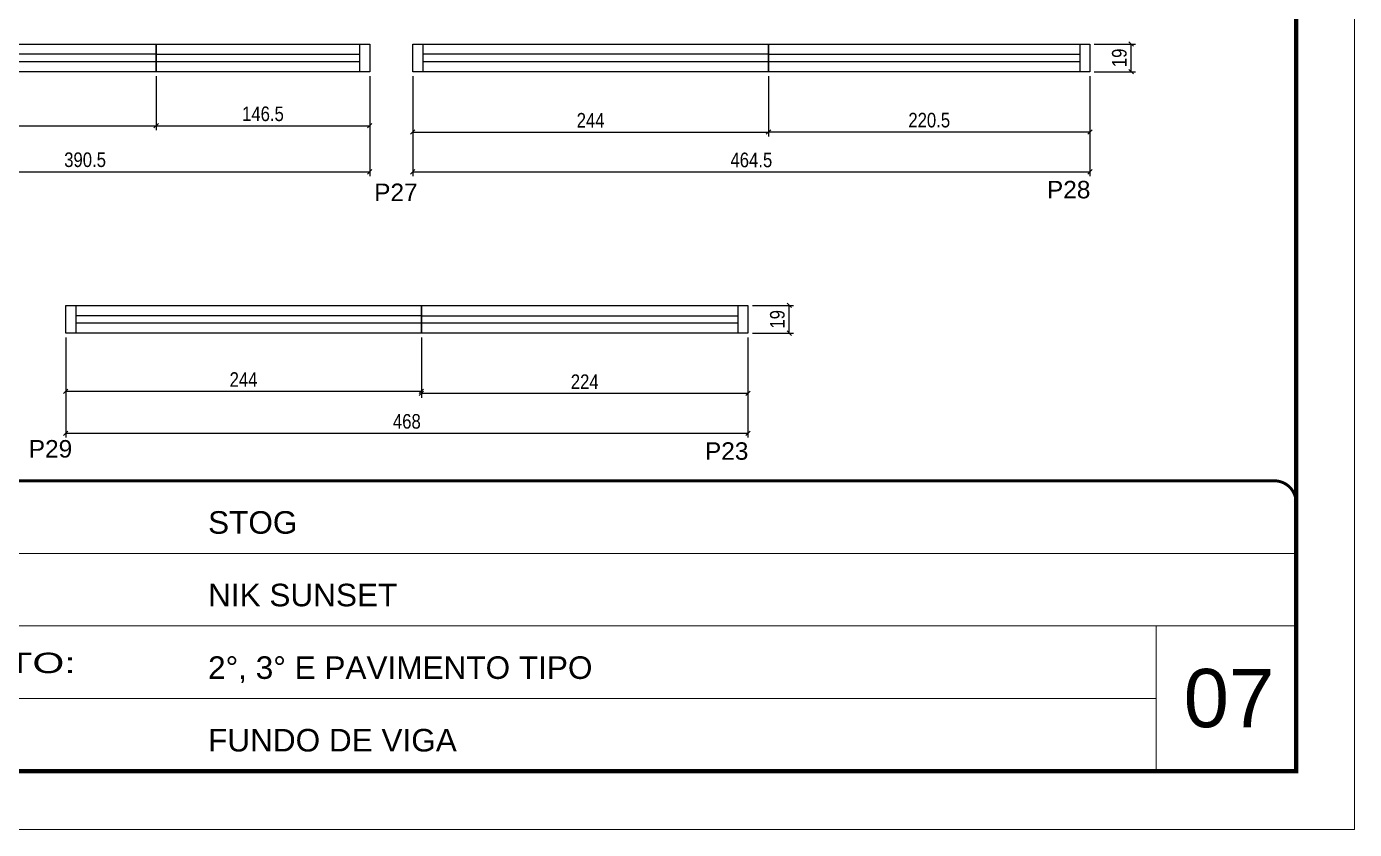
# Model space of a CAD drawing. Header units: millimetres. Extents: x 2437 to 8691, y -1523 to 4121.
# Drawn here: x 6195 to 7106, y 1922 to 2473 of the extents above; entities that cross this region are included whole.
import ezdxf

# ---------------------------------------------------------------- set-up
doc = ezdxf.new("R2010")
doc.units = ezdxf.units.MM
doc.linetypes.add('CONTINUO', pattern=[0])
doc.linetypes.add('DASHED', pattern=[0.75, 0.5, -0.25])
for name, color, linetype in [('5', 5, 'Continuous'), ('COTA', 241, 'Continuous'), ('Painéis', 200, 'Continuous'), ('SARR_2.2x7', 40, 'Continuous')]:
    doc.layers.add(name, color=color, linetype=linetype)
for name, color, linetype, lineweight in [('CARIMBO', 255, 'Continuous', 9), ('Folhas', 255, 'Continuous', 9), ('SARRAFO DE PRESSAO', 251, 'DASHED', 9)]:
    doc.layers.add(name, color=color, linetype=linetype, lineweight=lineweight)
doc.styles.add('ARIAL', font='arial.ttf')
doc.styles.add('COTA TECNICA', font='techl___.ttf', dxfattribs={"height": 10})
doc.styles.add('COTA TECNICA-50', font='techl___.ttf', dxfattribs={"height": 10})
doc.styles.get("Standard").update_dxf_attribs({"font": 'arial.ttf'})
doc.styles.add('Tecnologia', font='')
doc.styles.get('Tecnologia').set_extended_font_data('Forgotten Futurist')
doc.dimstyles.new('COTA PAINEL-50', dxfattribs={"dimtxt": 10, "dimasz": 3, "dimexe": 3, "dimexo": 3, "dimgap": 3, "dimtad": 1, "dimdec": 1, "dimzin": 12, "dimdsep": 46, "dimtxsty": 'COTA TECNICA-50', "dimblk1": 'OBLIQUE', "dimblk2": 'OBLIQUE', "dimsah": 1, "dimcen": 0.9, "dimclrd": 4, "dimclre": 4, "dimclrt": 240, "dimadec": 1, "dimazin": 3, "dimtfac": 1, "dimtdec": 1, "dimtmove": 0, "dimatfit": 3, "dimfxl": 1, "dimtolj": 1, "dimtzin": 12, "dimarcsym": 0})
doc.dimstyles.new('PAINEL', dxfattribs={"dimtxt": 10, "dimasz": 3, "dimexe": 3, "dimexo": 3, "dimgap": 3, "dimtad": 1, "dimdec": 1, "dimzin": 12, "dimdsep": 46, "dimtxsty": 'COTA TECNICA', "dimblk1": 'OBLIQUE', "dimblk2": 'OBLIQUE', "dimsah": 1, "dimcen": 0.9, "dimclrd": 4, "dimclre": 4, "dimclrt": 240, "dimadec": 1, "dimazin": 3, "dimtfac": 1, "dimtdec": 1, "dimtmove": 0, "dimatfit": 3, "dimfxl": 1, "dimtolj": 1, "dimtzin": 12, "dimarcsym": 0})

# ---------------------------------------------------------------- blocks, each defined once
blk = doc.blocks.new('9999999999')
at = {"color": 30, "linetype": 'CONTINUO'}
for p, q in [((98564.56, 34379.64), (99583.98, 34379.64)), ((98564.56, 34329.83), (99487.98, 34329.83)), ((99583.98, 34329.83), (99487.98, 34329.83)), ((99487.98, 34329.83), (99487.98, 34230.21)), ((98564.56, 34280.02), (99487.98, 34280.02))]:
    blk.add_line(p, q, dxfattribs=at)
at = {"color": 30, "linetype": 'CONTINUO', "const_width": 2}
blk.add_lwpolyline([(99583.98, 34230.21), (99583.98, 34414.45, 0.414214), (99568.98, 34429.45), (98228.98, 34429.45, 0.414214), (98213.98, 34414.45), (98213.98, 34245.21, 0.414214), (98228.98, 34230.21), (99583.98, 34230.21)], format="xyb", dxfattribs=at)
at = {"layer": 'Folhas'}
blk.add_lwpolyline([(98138.98, 34190.21), (99623.98, 34190.21), (99623.98, 35240.21), (98138.98, 35240.21)], close=True, dxfattribs=at)
at = {"layer": 'Folhas', "color": 30, "const_width": 3}
blk.add_lwpolyline([(98213.98, 34230.21), (99583.98, 34230.21), (99583.98, 35200.21), (98213.98, 35200.21)], close=True, dxfattribs=at)
at = {"color": 7, "linetype": 'Continuous', "ltscale": 5, "style": 'ARIAL'}
for s, height, p in [('STOG', 15.483, (98837.68, 34393.13)), ('NIK SUNSET', 15.483, (98837.68, 34343.32)), ('2°, 3° E PAVIMENTO TIPO', 15.4829, (98837.68, 34293.51)), ('FUNDO DE VIGA', 15.4829, (98837.68, 34243.7))]:
    blk.add_text(s, height=height, dxfattribs=at).set_placement(p)
at = {"layer": 'Folhas', "color": 7, "style": 'Tecnologia', "width": 1.5}
blk.add_text('PAVIMENTO:', height=14, dxfattribs=at).set_placement((98573.65, 34297.5))
blk = doc.blocks.new('_Oblique')
at = {"color": 0, "linetype": 'ByBlock', "lineweight": -2}
blk.add_line((-0.5, -0.5), (0.5, 0.5), dxfattribs=at)
blk = doc.blocks.new('*D78')
at = {"layer": 'COTA', "color": 4, "linetype": 'ByBlock', "lineweight": -2, "transparency": 16777216}
for p, q in [((6039.94, 2439.22), (6039.94, 2402.17)), ((6283.94, 2439.22), (6283.94, 2402.17)), ((6039.94, 2405.17), (6283.94, 2405.17))]:
    blk.add_line(p, q, dxfattribs=at)
at = {"layer": 'Defpoints', "color": 0, "linetype": 'ByBlock', "transparency": 16777216}
for p in [(6039.94, 2442.22), (6283.94, 2442.22), (6283.94, 2405.17)]:
    blk.add_point(p, dxfattribs=at)
at = {"layer": 'COTA', "color": 4, "linetype": 'ByBlock', "lineweight": -2, "transparency": 16777216, "xscale": 3, "yscale": 3, "zscale": 3, "rotation": 180}
blk.add_blockref('_Oblique', (6039.94, 2405.17), dxfattribs=at)
at = {"layer": 'COTA', "color": 4, "linetype": 'ByBlock', "lineweight": -2, "transparency": 16777216, "xscale": 3, "yscale": 3, "zscale": 3}
blk.add_blockref('_Oblique', (6283.94, 2405.17), dxfattribs=at)
at = {"layer": 'COTA', "color": 240, "linetype": 'ByBlock', "transparency": 16777216, "insert": (6161.94, 2413.25), "char_height": 10, "attachment_point": 5, "style": 'COTA TECNICA-50'}
blk.add_mtext('\\A1;244', dxfattribs=at)
blk = doc.blocks.new('*D79')
at = {"layer": 'COTA', "color": 4, "linetype": 'ByBlock', "lineweight": -2, "transparency": 16777216}
for p, q in [((6283.94, 2439.22), (6283.94, 2402.17)), ((6430.43, 2439.22), (6430.43, 2402.17)), ((6283.94, 2405.17), (6430.43, 2405.17))]:
    blk.add_line(p, q, dxfattribs=at)
at = {"layer": 'Defpoints', "color": 0, "linetype": 'ByBlock', "transparency": 16777216}
for p in [(6283.94, 2442.22), (6430.43, 2442.22), (6430.43, 2405.17)]:
    blk.add_point(p, dxfattribs=at)
at = {"layer": 'COTA', "color": 4, "linetype": 'ByBlock', "lineweight": -2, "transparency": 16777216, "xscale": 3, "yscale": 3, "zscale": 3, "rotation": 180}
blk.add_blockref('_Oblique', (6283.94, 2405.17), dxfattribs=at)
at = {"layer": 'COTA', "color": 4, "linetype": 'ByBlock', "lineweight": -2, "transparency": 16777216, "xscale": 3, "yscale": 3, "zscale": 3}
blk.add_blockref('_Oblique', (6430.43, 2405.17), dxfattribs=at)
at = {"layer": 'COTA', "color": 240, "linetype": 'ByBlock', "transparency": 16777216, "insert": (6357.19, 2413.28), "char_height": 10, "attachment_point": 5, "style": 'COTA TECNICA-50'}
blk.add_mtext('\\A1;146.5', dxfattribs=at)
blk = doc.blocks.new('*D152')
at = {"layer": 'COTA', "color": 4, "lineweight": -2, "transparency": 16777216}
for p, q in [((6039.94, 2439.22), (6039.94, 2370.51)), ((6430.43, 2439.22), (6430.43, 2370.51)), ((6039.94, 2373.51), (6430.43, 2373.51))]:
    blk.add_line(p, q, dxfattribs=at)
at = {"layer": 'Defpoints', "color": 0, "transparency": 16777216}
for p in [(6039.94, 2442.22), (6430.43, 2442.22), (6430.43, 2373.51)]:
    blk.add_point(p, dxfattribs=at)
at = {"layer": 'COTA', "color": 4, "lineweight": -2, "transparency": 16777216, "xscale": 3, "yscale": 3, "zscale": 3, "rotation": 180}
blk.add_blockref('_Oblique', (6039.94, 2373.51), dxfattribs=at)
at = {"layer": 'COTA', "color": 4, "lineweight": -2, "transparency": 16777216, "xscale": 3, "yscale": 3, "zscale": 3}
blk.add_blockref('_Oblique', (6430.43, 2373.51), dxfattribs=at)
at = {"layer": 'COTA', "color": 240, "transparency": 16777216, "insert": (6235.19, 2381.76), "char_height": 10, "attachment_point": 5, "style": 'COTA TECNICA'}
blk.add_mtext('\\A1;390.5', dxfattribs=at)
blk = doc.blocks.new('*D80')
at = {"layer": 'COTA', "color": 4, "lineweight": -2, "transparency": 16777216}
for p, q in [((6927.42, 2461.22), (6955.69, 2461.22)), ((6952.69, 2442.22), (6952.69, 2461.22)), ((6927.42, 2442.22), (6955.69, 2442.22))]:
    blk.add_line(p, q, dxfattribs=at)
at = {"layer": 'Defpoints', "color": 0, "transparency": 16777216}
for p in [(6924.42, 2461.22), (6952.69, 2461.22), (6924.42, 2442.22)]:
    blk.add_point(p, dxfattribs=at)
at = {"layer": 'COTA', "color": 4, "lineweight": -2, "transparency": 16777216, "xscale": 3, "yscale": 3, "zscale": 3}
for p, rotation in [((6952.69, 2461.22), 90), ((6952.69, 2442.22), 270)]:
    blk.add_blockref('_Oblique', p, dxfattribs=dict(at, rotation=rotation))
at = {"layer": 'COTA', "color": 240, "transparency": 16777216, "insert": (6944.6, 2451.72), "char_height": 10, "attachment_point": 5, "rotation": 90, "style": 'COTA TECNICA'}
blk.add_mtext('\\A1;19', dxfattribs=at)
blk = doc.blocks.new('*D81')
at = {"layer": 'COTA', "color": 4, "linetype": 'ByBlock', "lineweight": -2, "transparency": 16777216}
for p, q in [((6459.94, 2439.22), (6459.94, 2397.83)), ((6703.94, 2439.22), (6703.94, 2397.83)), ((6459.94, 2400.83), (6703.94, 2400.83))]:
    blk.add_line(p, q, dxfattribs=at)
at = {"layer": 'Defpoints', "color": 0, "linetype": 'ByBlock', "transparency": 16777216}
for p in [(6459.94, 2442.22), (6703.94, 2442.22), (6703.94, 2400.83)]:
    blk.add_point(p, dxfattribs=at)
at = {"layer": 'COTA', "color": 4, "linetype": 'ByBlock', "lineweight": -2, "transparency": 16777216, "xscale": 3, "yscale": 3, "zscale": 3, "rotation": 180}
blk.add_blockref('_Oblique', (6459.94, 2400.83), dxfattribs=at)
at = {"layer": 'COTA', "color": 4, "linetype": 'ByBlock', "lineweight": -2, "transparency": 16777216, "xscale": 3, "yscale": 3, "zscale": 3}
blk.add_blockref('_Oblique', (6703.94, 2400.83), dxfattribs=at)
at = {"layer": 'COTA', "color": 240, "linetype": 'ByBlock', "transparency": 16777216, "insert": (6581.94, 2408.9), "char_height": 10, "attachment_point": 5, "style": 'COTA TECNICA-50'}
blk.add_mtext('\\A1;244', dxfattribs=at)
blk = doc.blocks.new('*D82')
at = {"layer": 'COTA', "color": 4, "linetype": 'ByBlock', "lineweight": -2, "transparency": 16777216}
for p, q in [((6703.94, 2439.22), (6703.94, 2397.83)), ((6924.42, 2439.22), (6924.42, 2397.83)), ((6924.42, 2400.83), (6703.94, 2400.83))]:
    blk.add_line(p, q, dxfattribs=at)
at = {"layer": 'Defpoints', "color": 0, "linetype": 'ByBlock', "transparency": 16777216}
for p in [(6703.94, 2442.22), (6924.42, 2442.22), (6703.94, 2400.83)]:
    blk.add_point(p, dxfattribs=at)
at = {"layer": 'COTA', "color": 4, "linetype": 'ByBlock', "lineweight": -2, "transparency": 16777216, "xscale": 3, "yscale": 3, "zscale": 3, "rotation": 180}
blk.add_blockref('_Oblique', (6703.94, 2400.83), dxfattribs=at)
at = {"layer": 'COTA', "color": 4, "linetype": 'ByBlock', "lineweight": -2, "transparency": 16777216, "xscale": 3, "yscale": 3, "zscale": 3}
blk.add_blockref('_Oblique', (6924.42, 2400.83), dxfattribs=at)
at = {"layer": 'COTA', "color": 240, "linetype": 'ByBlock', "transparency": 16777216, "insert": (6814.18, 2408.94), "char_height": 10, "attachment_point": 5, "style": 'COTA TECNICA-50'}
blk.add_mtext('\\A1;220.5', dxfattribs=at)
blk = doc.blocks.new('*D153')
at = {"layer": 'COTA', "color": 4, "lineweight": -2, "transparency": 16777216}
for p, q in [((6459.94, 2439.22), (6459.94, 2370.51)), ((6924.42, 2439.22), (6924.42, 2370.51)), ((6459.94, 2373.51), (6924.42, 2373.51))]:
    blk.add_line(p, q, dxfattribs=at)
at = {"layer": 'Defpoints', "color": 0, "transparency": 16777216}
for p in [(6459.94, 2442.22), (6924.42, 2442.22), (6924.42, 2373.51)]:
    blk.add_point(p, dxfattribs=at)
at = {"layer": 'COTA', "color": 4, "lineweight": -2, "transparency": 16777216, "xscale": 3, "yscale": 3, "zscale": 3, "rotation": 180}
blk.add_blockref('_Oblique', (6459.94, 2373.51), dxfattribs=at)
at = {"layer": 'COTA', "color": 4, "lineweight": -2, "transparency": 16777216, "xscale": 3, "yscale": 3, "zscale": 3}
blk.add_blockref('_Oblique', (6924.42, 2373.51), dxfattribs=at)
at = {"layer": 'COTA', "color": 240, "transparency": 16777216, "insert": (6692.18, 2381.62), "char_height": 10, "attachment_point": 5, "style": 'COTA TECNICA'}
blk.add_mtext('\\A1;464.5', dxfattribs=at)
blk = doc.blocks.new('*D85')
at = {"layer": 'COTA', "color": 4, "lineweight": -2, "transparency": 16777216}
for p, q in [((6692.87, 2281.82), (6721.14, 2281.82)), ((6718.14, 2262.82), (6718.14, 2281.82)), ((6692.87, 2262.82), (6721.14, 2262.82))]:
    blk.add_line(p, q, dxfattribs=at)
at = {"layer": 'Defpoints', "color": 0, "transparency": 16777216}
for p in [(6689.87, 2281.82), (6718.14, 2281.82), (6689.87, 2262.82)]:
    blk.add_point(p, dxfattribs=at)
at = {"layer": 'COTA', "color": 4, "lineweight": -2, "transparency": 16777216, "xscale": 3, "yscale": 3, "zscale": 3}
for p, rotation in [((6718.14, 2281.82), 90), ((6718.14, 2262.82), 270)]:
    blk.add_blockref('_Oblique', p, dxfattribs=dict(at, rotation=rotation))
at = {"layer": 'COTA', "color": 240, "transparency": 16777216, "insert": (6710.05, 2272.32), "char_height": 10, "attachment_point": 5, "rotation": 90, "style": 'COTA TECNICA'}
blk.add_mtext('\\A1;19', dxfattribs=at)
blk = doc.blocks.new('*D86')
at = {"layer": 'COTA', "color": 4, "linetype": 'ByBlock', "lineweight": -2, "transparency": 16777216}
for p, q in [((6221.88, 2259.82), (6221.88, 2219.93)), ((6465.88, 2259.82), (6465.88, 2219.93)), ((6221.88, 2222.93), (6465.88, 2222.93))]:
    blk.add_line(p, q, dxfattribs=at)
at = {"layer": 'Defpoints', "color": 0, "linetype": 'ByBlock', "transparency": 16777216}
for p in [(6221.88, 2262.82), (6465.88, 2262.82), (6465.88, 2222.93)]:
    blk.add_point(p, dxfattribs=at)
at = {"layer": 'COTA', "color": 4, "linetype": 'ByBlock', "lineweight": -2, "transparency": 16777216, "xscale": 3, "yscale": 3, "zscale": 3, "rotation": 180}
blk.add_blockref('_Oblique', (6221.88, 2222.93), dxfattribs=at)
at = {"layer": 'COTA', "color": 4, "linetype": 'ByBlock', "lineweight": -2, "transparency": 16777216, "xscale": 3, "yscale": 3, "zscale": 3}
blk.add_blockref('_Oblique', (6465.88, 2222.93), dxfattribs=at)
at = {"layer": 'COTA', "color": 240, "linetype": 'ByBlock', "transparency": 16777216, "insert": (6343.88, 2231), "char_height": 10, "attachment_point": 5, "style": 'COTA TECNICA-50'}
blk.add_mtext('\\A1;244', dxfattribs=at)
blk = doc.blocks.new('*D87')
at = {"layer": 'COTA', "color": 4, "linetype": 'ByBlock', "lineweight": -2, "transparency": 16777216}
for p, q in [((6465.88, 2259.82), (6465.88, 2218.43)), ((6689.87, 2259.82), (6689.87, 2218.43)), ((6689.87, 2221.43), (6465.88, 2221.43))]:
    blk.add_line(p, q, dxfattribs=at)
at = {"layer": 'Defpoints', "color": 0, "linetype": 'ByBlock', "transparency": 16777216}
for p in [(6465.88, 2262.82), (6689.87, 2262.82), (6465.88, 2221.43)]:
    blk.add_point(p, dxfattribs=at)
at = {"layer": 'COTA', "color": 4, "linetype": 'ByBlock', "lineweight": -2, "transparency": 16777216, "xscale": 3, "yscale": 3, "zscale": 3, "rotation": 180}
blk.add_blockref('_Oblique', (6465.88, 2221.43), dxfattribs=at)
at = {"layer": 'COTA', "color": 4, "linetype": 'ByBlock', "lineweight": -2, "transparency": 16777216, "xscale": 3, "yscale": 3, "zscale": 3}
blk.add_blockref('_Oblique', (6689.87, 2221.43), dxfattribs=at)
at = {"layer": 'COTA', "color": 240, "linetype": 'ByBlock', "transparency": 16777216, "insert": (6577.88, 2229.5), "char_height": 10, "attachment_point": 5, "style": 'COTA TECNICA-50'}
blk.add_mtext('\\A1;224', dxfattribs=at)
blk = doc.blocks.new('*D155')
at = {"layer": 'COTA', "color": 4, "lineweight": -2, "transparency": 16777216}
for p, q in [((6221.88, 2259.82), (6221.88, 2191.11)), ((6689.87, 2259.82), (6689.87, 2191.11)), ((6221.88, 2194.11), (6689.87, 2194.11))]:
    blk.add_line(p, q, dxfattribs=at)
at = {"layer": 'Defpoints', "color": 0, "transparency": 16777216}
for p in [(6221.88, 2262.82), (6689.87, 2262.82), (6689.87, 2194.11)]:
    blk.add_point(p, dxfattribs=at)
at = {"layer": 'COTA', "color": 4, "lineweight": -2, "transparency": 16777216, "xscale": 3, "yscale": 3, "zscale": 3, "rotation": 180}
blk.add_blockref('_Oblique', (6221.88, 2194.11), dxfattribs=at)
at = {"layer": 'COTA', "color": 4, "lineweight": -2, "transparency": 16777216, "xscale": 3, "yscale": 3, "zscale": 3}
blk.add_blockref('_Oblique', (6689.87, 2194.11), dxfattribs=at)
at = {"layer": 'COTA', "color": 240, "transparency": 16777216, "insert": (6455.88, 2202.23), "char_height": 10, "attachment_point": 5, "style": 'COTA TECNICA'}
blk.add_mtext('\\A1;468', dxfattribs=at)

msp = doc.modelspace()

# ---------------------------------------------------------------- linework, layer by layer
at = {"layer": 'Painéis'}
for points in [[(6283.94, 2442.22), (6039.94, 2442.22), (6039.94, 2461.22), (6283.94, 2461.22)], [(6283.94, 2461.22), (6430.44, 2461.22), (6430.44, 2442.22), (6283.94, 2442.22)], [(6703.94, 2442.22), (6459.94, 2442.22), (6459.94, 2461.22), (6703.94, 2461.22)], [(6703.94, 2461.22), (6703.94, 2461.22), (6703.94, 2442.22), (6703.94, 2442.22)], [(6703.94, 2461.22), (6924.42, 2461.22), (6924.42, 2442.22), (6703.94, 2442.22)], [(6465.88, 2262.82), (6221.88, 2262.82), (6221.88, 2281.82), (6465.88, 2281.82)], [(6465.88, 2281.82), (6465.88, 2281.82), (6465.88, 2262.82), (6465.88, 2262.82)], [(6465.88, 2281.82), (6689.87, 2281.82), (6689.87, 2262.82), (6465.88, 2262.82)]]:
    msp.add_lwpolyline(points, close=True, dxfattribs=at)
at = {"layer": 'SARR_2.2x7', "linetype": 'Continuous'}
for p, q in [((6423.43, 2461.22), (6423.43, 2442.22)), ((6466.94, 2461.22), (6466.94, 2442.22)), ((6917.42, 2461.22), (6917.42, 2442.22)), ((6283.94, 2454.22), (6046.94, 2454.22)), ((6283.94, 2454.22), (6423.43, 2454.22)), ((6703.94, 2454.22), (6466.94, 2454.22)), ((6703.94, 2454.22), (6917.42, 2454.22)), ((6046.94, 2449.22), (6283.94, 2449.22)), ((6283.94, 2449.22), (6423.43, 2449.22)), ((6466.94, 2449.22), (6703.94, 2449.22)), ((6703.94, 2449.22), (6917.42, 2449.22)), ((6228.88, 2281.82), (6228.88, 2262.82)), ((6682.87, 2281.82), (6682.87, 2262.82)), ((6465.88, 2274.82), (6228.88, 2274.82)), ((6228.88, 2269.82), (6465.88, 2269.82)), ((6465.88, 2274.82), (6682.87, 2274.82)), ((6465.88, 2269.82), (6682.87, 2269.82))]:
    msp.add_line(p, q, dxfattribs=at)

# ---------------------------------------------------------------- block references
at = {"layer": 'SARRAFO DE PRESSAO', "color": 6, "linetype": 'ByBlock'}
msp.add_blockref('9999999999', (-92518.14, -32267.94), dxfattribs=at)

# ---------------------------------------------------------------- texts
at = {"layer": '5', "linetype": 'Continuous'}
for s, p in [('P27', (6433.47, 2353.45)), ('P28', (6894.9, 2355.33)), ('P29', (6196.55, 2177.46)), ('P23', (6660.35, 2175.93))]:
    msp.add_text(s, height=12, rotation=359.99996, dxfattribs=at).set_placement(p)
at = {"layer": 'CARIMBO', "style": 'ARIAL'}
msp.add_text('07', height=40, dxfattribs=at).set_placement((6988.7, 1992.41))

# ---------------------------------------------------------------- dimensions: what is measured, and where the dimension line sits
at = {"layer": 'COTA'}
for base, p1, p2, picture, middle in [((6952.69, 2461.22), (6924.42, 2442.22), (6924.42, 2461.22), '*D80', (6944.6, 2451.72)), ((6718.14, 2281.82), (6689.87, 2262.82), (6689.87, 2281.82), '*D85', (6710.05, 2272.32))]:
    dim = msp.add_linear_dim(base=base, p1=p1, p2=p2, angle=90, dimstyle='PAINEL', dxfattribs=at)
    dim.commit()
    dim.dimension.update_dxf_attribs({"geometry": picture, "text_midpoint": middle})
at = {"layer": 'COTA', "color": 1, "linetype": 'ByBlock'}
for base, p1, p2, picture, middle in [((6283.94, 2405.17), (6039.94, 2442.22), (6283.94, 2442.22), '*D78', (6161.94, 2413.25)), ((6430.43, 2405.17), (6283.94, 2442.22), (6430.43, 2442.22), '*D79', (6357.19, 2413.28)), ((6703.94, 2400.83), (6459.94, 2442.22), (6703.94, 2442.22), '*D81', (6581.94, 2408.9)), ((6703.94, 2400.83), (6924.42, 2442.22), (6703.94, 2442.22), '*D82', (6814.18, 2408.94)), ((6465.88, 2222.93), (6221.88, 2262.82), (6465.88, 2262.82), '*D86', (6343.88, 2231)), ((6465.88, 2221.43), (6689.87, 2262.82), (6465.88, 2262.82), '*D87', (6577.88, 2229.5))]:
    dim = msp.add_linear_dim(base=base, p1=p1, p2=p2, dimstyle='COTA PAINEL-50', override={"dimarcsym": 1}, dxfattribs=at)
    dim.commit()
    dim.dimension.update_dxf_attribs({"geometry": picture, "text_midpoint": middle})
at = {"layer": 'COTA', "color": 5}
for base, p1, p2, picture, middle in [((6430.43, 2373.51), (6039.94, 2442.22), (6430.43, 2442.22), '*D152', (6235.19, 2381.76)), ((6924.42, 2373.51), (6459.94, 2442.22), (6924.42, 2442.22), '*D153', (6692.18, 2381.62)), ((6689.87, 2194.11), (6221.88, 2262.82), (6689.87, 2262.82), '*D155', (6455.88, 2202.23))]:
    dim = msp.add_linear_dim(base=base, p1=p1, p2=p2, dimstyle='PAINEL', dxfattribs=at)
    dim.commit()
    dim.dimension.update_dxf_attribs({"geometry": picture, "text_midpoint": middle})

doc.saveas('drawing.dxf')
